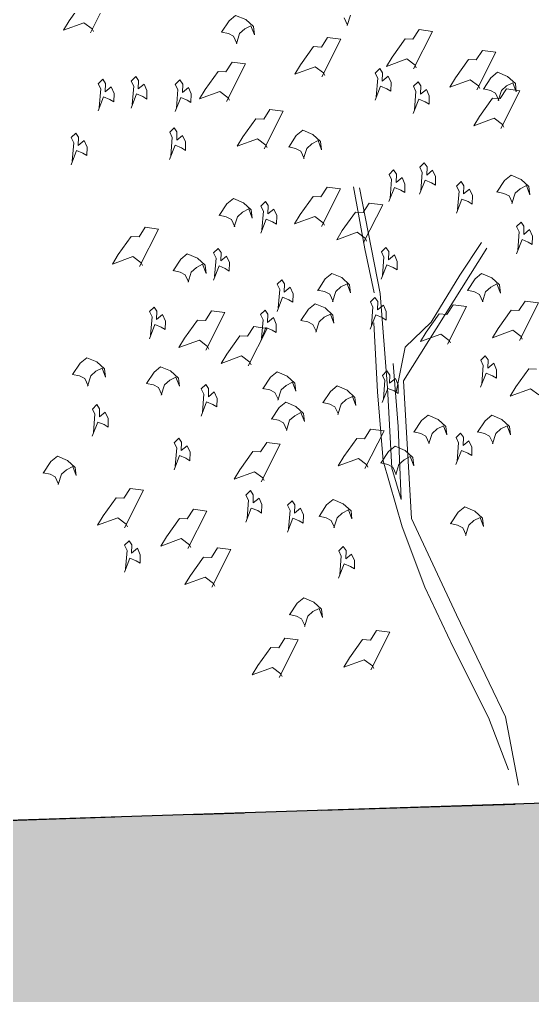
# Model space of a CAD drawing. Header units: millimetres. Extents: x 318905 to 439572, y -5133 to 105868.
# Drawn here: x 437450 to 438150, y -670 to 663 of the extents above; entities that cross this region are included whole.
import ezdxf

# ---------------------------------------------------------------- set-up
doc = ezdxf.new("R2010")
doc.units = ezdxf.units.MM
doc.header["$MEASUREMENT"] = 0
doc.linetypes.add('Axe', pattern=[546.805537, 264.583325, -105.833328, 70.555556, -105.833328])
doc.layers.add('2D -  Dessin général_Stylo_No__21', color=7, linetype='Continuous', lineweight=25)
doc.layers.add('2D - Dessins placés (Géomètre)_Stylo_No__141', color=1, linetype='Continuous', lineweight=25)
doc.layers.add('2D - Dessin général_Stylo_No__102', color=7, linetype='Continuous', lineweight=0, true_color=0xcccccc)
doc.layers.add('INTI_Agencement_Stylo_No__82', color=7, linetype='Continuous', lineweight=13, true_color=0xaaaaaa)

# ---------------------------------------------------------------- blocks, each defined once
blk = doc.blocks.new('haie[5]', base_point=(438117.3, -361.7))
at = {"layer": 'INTI_Agencement_Stylo_No__82', "linetype": 'Continuous'}
for p, q in [((437546.4, 644.7), (437572.5, 696.1)), ((437535.2, 685.8), (437517.3, 661)), ((437744.8, 668.4), (437735.8, 661.1)), ((437758.5, 662.6), (437744.8, 668.4)), ((437896.9, 654.5), (437901.4, 668.5)), ((437517.3, 661), (437509.7, 648.3)), ((437509.7, 648.3), (437537.5, 658.4)), ((437537.5, 658.4), (437548.8, 649.9)), ((437735.8, 661.1), (437725.4, 645.3)), ((437757.2, 649.9), (437765.7, 654.3)), ((437769.1, 653), (437758.5, 662.6)), ((437765.7, 654.3), (437770.3, 641.8)), ((437770.3, 641.8), (437769.1, 653)), ((437893.1, 664.9), (437897.7, 654.9)), ((437548.8, 649.9), (437550.5, 646.4)), ((437725.4, 645.3), (437725.4, 645.7)), ((437725.4, 645.7), (437734.9, 643.6)), ((437734.9, 643.6), (437741.9, 640)), ((437741.9, 640), (437746.5, 630.1)), ((437745.8, 629.7), (437750.2, 643.7)), ((437750.2, 643.7), (437757.2, 649.9)), ((437995.2, 648.9), (437986.8, 635.8)), ((437987.5, 595.2), (438013.5, 646.6)), ((438013.5, 646.6), (437995.2, 648.9)), ((437870.2, 638.3), (437861.8, 625.2)), ((437862.4, 584.6), (437888.4, 636)), ((437888.4, 636), (437870.2, 638.3)), ((437976.2, 636.4), (437958.3, 611.5)), ((437986.8, 635.8), (437976.2, 636.4)), ((437851.2, 625.7), (437833.3, 600.9)), ((437861.8, 625.2), (437851.2, 625.7)), ((438081.8, 620.6), (438073.4, 607.5)), ((438074.1, 566.9), (438100.1, 618.3)), ((438100.1, 618.3), (438081.8, 620.6)), ((437740, 604.6), (437731.6, 591.4)), ((437732.2, 550.8), (437758.3, 602.2)), ((437758.3, 602.2), (437740, 604.6)), ((437833.3, 600.9), (437825.7, 588.2)), ((437958.3, 611.5), (437950.7, 598.8)), ((437950.7, 598.8), (437978.5, 609)), ((437978.5, 609), (437989.8, 600.4)), ((437989.8, 600.4), (437991.5, 596.9)), ((438062.8, 608.1), (438044.9, 583.2)), ((438073.4, 607.5), (438062.8, 608.1)), ((437721, 592), (437703.1, 567.1)), ((437731.6, 591.4), (437721, 592)), ((437825.7, 588.2), (437853.4, 598.3)), ((437853.4, 598.3), (437864.7, 589.8)), ((437864.7, 589.8), (437866.5, 586.3)), ((437941.6, 595.7), (437935.4, 589.6)), ((437935.4, 589.6), (437938.8, 582.5)), ((437945.4, 590.1), (437941.6, 595.7)), ((437945, 578.8), (437945.4, 590.1)), ((438102.4, 590.7), (438093.4, 583.3)), ((438116.1, 584.8), (438102.4, 590.7)), ((437563.4, 581.1), (437557.2, 574.9)), ((437557.2, 574.9), (437560.6, 567.9)), ((437567.2, 575.4), (437563.4, 581.1)), ((437566.8, 564.2), (437567.2, 575.4)), ((437608.4, 585), (437602.1, 578.8)), ((437602.1, 578.8), (437605.6, 571.8)), ((437612.2, 579.4), (437608.4, 585)), ((437611.8, 568.1), (437612.2, 579.4)), ((437619.9, 574.7), (437611.8, 568.1)), ((437623.7, 565.8), (437619.9, 574.7)), ((437668.7, 580.2), (437662.4, 574.1)), ((437662.4, 574.1), (437665.9, 567)), ((437672.5, 574.6), (437668.7, 580.2)), ((437672.1, 563.3), (437672.5, 574.6)), ((437938.8, 582.5), (437936.8, 557.4)), ((437953.1, 585.4), (437945, 578.8)), ((437957, 576.6), (437953.1, 585.4)), ((437956.8, 564.9), (437957, 576.6)), ((437993.8, 577.8), (437987.6, 571.6)), ((437997.6, 572.1), (437993.8, 577.8)), ((438044.9, 583.2), (438037.3, 570.5)), ((438037.3, 570.5), (438065.1, 580.6)), ((438065.1, 580.6), (438076.4, 572.1)), ((438093.4, 583.3), (438083.1, 567.6)), ((438114.8, 572.1), (438123.3, 576.5)), ((438126.7, 575.2), (438116.1, 584.8)), ((438123.3, 576.5), (438128, 564.1)), ((438128, 564.1), (438126.7, 575.2)), ((437560.6, 567.9), (437558.6, 542.8)), ((437574.9, 570.7), (437566.8, 564.2)), ((437578.8, 561.9), (437574.9, 570.7)), ((437578.6, 550.3), (437578.8, 561.9)), ((437601.9, 541.9), (437609.5, 561.1)), ((437605.6, 571.8), (437603.6, 546.6)), ((437609.5, 561.1), (437618.1, 557.6)), ((437623.6, 554.2), (437623.7, 565.8)), ((437665.9, 567), (437663.8, 541.9)), ((437680.2, 569.9), (437672.1, 563.3)), ((437684, 561.1), (437680.2, 569.9)), ((437683.8, 549.5), (437684, 561.1)), ((437703.1, 567.1), (437695.5, 554.4)), ((437695.5, 554.4), (437723.3, 564.5)), ((437723.3, 564.5), (437734.6, 556)), ((437935.2, 552.6), (437942.7, 571.8)), ((437942.7, 571.8), (437951.4, 568.3)), ((437951.4, 568.3), (437956.8, 564.9)), ((437987.6, 571.6), (437991, 564.6)), ((437991, 564.6), (437989, 539.4)), ((437997.2, 560.9), (437997.6, 572.1)), ((438005.3, 567.4), (437997.2, 560.9)), ((438009.2, 558.6), (438005.3, 567.4)), ((438076.4, 572.1), (438078.1, 568.6)), ((438083.1, 567.6), (438083.1, 568)), ((438083.1, 568), (438092.6, 565.9)), ((438092.6, 565.9), (438099.5, 562.2)), ((438099.5, 562.2), (438104.1, 552.3)), ((438103.4, 551.9), (438107.8, 566)), ((438114.5, 567.9), (438106.1, 554.8)), ((438106.8, 514.1), (438132.8, 565.5)), ((438107.8, 566), (438114.8, 572.1)), ((438132.8, 565.5), (438114.5, 567.9)), ((437557, 537.9), (437564.5, 557.2)), ((437564.5, 557.2), (437573.1, 553.6)), ((437573.1, 553.6), (437578.6, 550.3)), ((437618.1, 557.6), (437623.6, 554.2)), ((437662.3, 537.1), (437669.8, 556.3)), ((437669.8, 556.3), (437678.4, 552.8)), ((437678.4, 552.8), (437683.8, 549.5)), ((437734.6, 556), (437736.3, 552.5)), ((437987.4, 534.6), (437994.9, 553.9)), ((437994.9, 553.9), (438003.6, 550.3)), ((438003.6, 550.3), (438009, 547)), ((438009, 547), (438009.2, 558.6)), ((438095.5, 555.3), (438077.7, 530.4)), ((438106.1, 554.8), (438095.5, 555.3)), ((437791.5, 539.8), (437783.2, 526.7)), ((437783.8, 486.1), (437809.8, 537.5)), ((437809.8, 537.5), (437791.5, 539.8)), ((437772.5, 527.2), (437754.7, 502.4)), ((437783.2, 526.7), (437772.5, 527.2)), ((438077.7, 530.4), (438070, 517.7)), ((438070, 517.7), (438097.8, 527.9)), ((438097.8, 527.9), (438109.1, 519.4)), ((437526.5, 507.7), (437520.3, 501.5)), ((437530.3, 502), (437526.5, 507.7)), ((437660.9, 514.9), (437654.7, 508.8)), ((437654.7, 508.8), (437658.1, 501.7)), ((437664.7, 509.3), (437660.9, 514.9)), ((437664.3, 498), (437664.7, 509.3)), ((437836.5, 511.6), (437827.6, 504.2)), ((437850.2, 505.8), (437836.5, 511.6)), ((438109.1, 519.4), (438110.8, 515.8)), ((437520.3, 501.5), (437523.7, 494.4)), ((437523.7, 494.4), (437521.7, 469.3)), ((437529.9, 490.8), (437530.3, 502)), ((437538, 497.4), (437529.9, 490.8)), ((437541.9, 488.5), (437538, 497.4)), ((437658.1, 501.7), (437656.1, 476.6)), ((437672.4, 504.6), (437664.3, 498)), ((437676.3, 495.7), (437672.4, 504.6)), ((437676.1, 484.1), (437676.3, 495.7)), ((437754.7, 502.4), (437747, 489.7)), ((437747, 489.7), (437774.8, 499.8)), ((437774.8, 499.8), (437786.1, 491.3)), ((437827.6, 504.2), (437817.2, 488.4)), ((437849, 493), (437857.4, 497.4)), ((437860.8, 496.2), (437850.2, 505.8)), ((437857.4, 497.4), (437862.1, 485)), ((437862.1, 485), (437860.8, 496.2)), ((437520.1, 464.5), (437527.6, 483.8)), ((437527.6, 483.8), (437536.2, 480.2)), ((437536.2, 480.2), (437541.7, 476.9)), ((437541.7, 476.9), (437541.9, 488.5)), ((437654.5, 471.8), (437662, 491)), ((437662, 491), (437670.7, 487.5)), ((437670.7, 487.5), (437676.1, 484.1)), ((437786.1, 491.3), (437787.9, 487.8)), ((437817.2, 488.4), (437817.2, 488.8)), ((437817.2, 488.8), (437826.7, 486.8)), ((437826.7, 486.8), (437833.6, 483.1)), ((437833.6, 483.1), (437838.2, 473.2)), ((437837.5, 472.8), (437842, 486.8)), ((437842, 486.8), (437849, 493)), ((438002.3, 467.3), (437996.1, 461.2)), ((438006.1, 461.7), (438002.3, 467.3)), ((437960.5, 457.3), (437954.2, 451.2)), ((437964.3, 451.7), (437960.5, 457.3)), ((437996.1, 461.2), (437999.5, 454.1)), ((437999.5, 454.1), (437997.5, 429)), ((438005.7, 450.4), (438006.1, 461.7)), ((438013.8, 457), (438005.7, 450.4)), ((438017.7, 448.2), (438013.8, 457)), ((437954.2, 451.2), (437957.7, 444.1)), ((437957.7, 444.1), (437955.7, 419)), ((437963.9, 440.4), (437964.3, 451.7)), ((437972, 447), (437963.9, 440.4)), ((437975.9, 438.1), (437972, 447)), ((437995.9, 424.2), (438003.4, 443.5)), ((438003.4, 443.5), (438012.1, 439.9)), ((438012.1, 439.9), (438017.5, 436.6)), ((438017.5, 436.6), (438017.7, 448.2)), ((438052.6, 441.5), (438046.4, 435.4)), ((438056.4, 435.9), (438052.6, 441.5)), ((438112, 442.9), (438101.6, 427.1)), ((438121, 450.2), (438112, 442.9)), ((438134.7, 444.3), (438121, 450.2)), ((438145.3, 434.8), (438134.7, 444.3)), ((437869.7, 433.8), (437861.3, 420.7)), ((437861.9, 380.1), (437888, 431.5)), ((437888, 431.5), (437869.7, 433.8)), ((437921.4, 349.8), (437905.5, 434.3)), ((437913.8, 432.8), (437942.1, 288.9)), ((437954.1, 414.1), (437961.6, 433.4)), ((437961.6, 433.4), (437970.2, 429.9)), ((437970.2, 429.9), (437975.7, 426.5)), ((437975.7, 426.5), (437975.9, 438.1)), ((438046.4, 435.4), (438049.8, 428.3)), ((438049.8, 428.3), (438047.8, 403.2)), ((438056, 424.6), (438056.4, 435.9)), ((438064.2, 431.2), (438056, 424.6)), ((438068, 422.3), (438064.2, 431.2)), ((438101.6, 427.1), (438101.6, 427.5)), ((438101.6, 427.5), (438111.1, 425.4)), ((438126.4, 425.5), (438133.4, 431.6)), ((438133.4, 431.6), (438141.9, 436)), ((438141.9, 436), (438146.6, 423.6)), ((438146.6, 423.6), (438145.3, 434.8)), ((437741.8, 418.3), (437732.8, 410.9)), ((437755.5, 412.4), (437741.8, 418.3)), ((437785.4, 414.2), (437779.1, 408)), ((437789.2, 408.6), (437785.4, 414.2)), ((437850.7, 421.2), (437832.8, 396.4)), ((437861.3, 420.7), (437850.7, 421.2)), ((438046.2, 398.3), (438053.7, 417.6)), ((438053.7, 417.6), (438062.4, 414.1)), ((438062.4, 414.1), (438067.8, 410.7)), ((438067.8, 410.7), (438068, 422.3)), ((438111.1, 425.4), (438118.1, 421.8)), ((438118.1, 421.8), (438122.7, 411.8)), ((438121.9, 411.5), (438126.4, 425.5)), ((437732.8, 410.9), (437722.4, 395.1)), ((437754.2, 399.7), (437762.7, 404.1)), ((437766.1, 402.9), (437755.5, 412.4)), ((437762.7, 404.1), (437767.4, 391.7)), ((437767.4, 391.7), (437766.1, 402.9)), ((437779.1, 408), (437782.6, 401)), ((437782.6, 401), (437780.6, 375.8)), ((437788.8, 397.3), (437789.2, 408.6)), ((437796.9, 403.9), (437788.8, 397.3)), ((437800.8, 395), (437796.9, 403.9)), ((437927.3, 412.2), (437918.9, 399.1)), ((437919.5, 358.5), (437945.6, 409.9)), ((437945.6, 409.9), (437927.3, 412.2)), ((437722.4, 395.1), (437722.4, 395.5)), ((437722.4, 395.5), (437732, 393.5)), ((437732, 393.5), (437738.9, 389.8)), ((437738.9, 389.8), (437743.5, 379.9)), ((437742.8, 379.5), (437747.2, 393.5)), ((437747.2, 393.5), (437754.2, 399.7)), ((437779, 371.1), (437786.5, 390.3)), ((437786.5, 390.3), (437795.1, 386.7)), ((437795.1, 386.7), (437800.6, 383.4)), ((437800.6, 383.4), (437800.8, 395)), ((437832.8, 396.4), (437825.2, 383.7)), ((437825.2, 383.7), (437853, 393.8)), ((437853, 393.8), (437864.3, 385.3)), ((437908.3, 399.7), (437890.4, 374.8)), ((437918.9, 399.1), (437908.3, 399.7)), ((437621.2, 379.1), (437612.9, 365.9)), ((437613.5, 325.4), (437639.5, 376.7)), ((437639.5, 376.7), (437621.2, 379.1)), ((437864.3, 385.3), (437866, 381.8)), ((437890.4, 374.8), (437882.8, 362.1)), ((438134.7, 386.2), (438128.4, 380.1)), ((438128.4, 380.1), (438131.9, 373)), ((438138.5, 380.6), (438134.7, 386.2)), ((438138.1, 369.3), (438138.5, 380.6)), ((438146.2, 375.9), (438138.1, 369.3)), ((438150, 367), (438146.2, 375.9)), ((437602.2, 366.5), (437584.4, 341.7)), ((437612.9, 365.9), (437602.2, 366.5)), ((437882.8, 362.1), (437910.6, 372.3)), ((437910.6, 372.3), (437921.9, 363.7)), ((437921.9, 363.7), (437923.6, 360.2)), ((438128.2, 343), (438135.8, 362.3)), ((438131.9, 373), (438129.9, 347.8)), ((438135.8, 362.3), (438144.4, 358.7)), ((438149.8, 355.4), (438150, 367)), ((437720.9, 350.1), (437714.7, 344)), ((437724.8, 344.5), (437720.9, 350.1)), ((437933.8, 289.7), (437921.4, 349.8)), ((437950, 351.6), (437943.8, 345.4)), ((437953.8, 346), (437950, 351.6)), ((437974.1, 169.4), (438087.6, 350.6)), ((438050.8, 313.6), (438080.6, 358.3)), ((438144.4, 358.7), (438149.8, 355.4)), ((437584.4, 341.7), (437576.7, 328.9)), ((437576.7, 328.9), (437604.5, 339.1)), ((437604.5, 339.1), (437615.8, 330.6)), ((437669.8, 335.4), (437659.4, 319.6)), ((437678.8, 342.7), (437669.8, 335.4)), ((437692.5, 336.9), (437678.8, 342.7)), ((437703.1, 327.3), (437692.5, 336.9)), ((437714.7, 344), (437718.2, 336.9)), ((437718.2, 336.9), (437716.1, 311.8)), ((437724.4, 333.2), (437724.8, 344.5)), ((437732.5, 339.8), (437724.4, 333.2)), ((437736.3, 331), (437732.5, 339.8)), ((437943.8, 345.4), (437947.2, 338.4)), ((437947.2, 338.4), (437945.2, 313.2)), ((437953.4, 334.7), (437953.8, 346)), ((437961.5, 341.3), (437953.4, 334.7)), ((437965.4, 332.4), (437961.5, 341.3)), ((437615.8, 330.6), (437617.6, 327)), ((437659.4, 319.6), (437659.4, 320)), ((437659.4, 320), (437668.9, 317.9)), ((437684.2, 318), (437691.2, 324.2)), ((437691.2, 324.2), (437699.7, 328.6)), ((437699.7, 328.6), (437704.4, 316.1)), ((437704.4, 316.1), (437703.1, 327.3)), ((437714.5, 307), (437722.1, 326.3)), ((437722.1, 326.3), (437730.7, 322.7)), ((437730.7, 322.7), (437736.1, 319.3)), ((437736.1, 319.3), (437736.3, 331)), ((437943.6, 308.4), (437951.1, 327.7)), ((437951.1, 327.7), (437959.7, 324.2)), ((437959.7, 324.2), (437965.2, 320.8)), ((437965.2, 320.8), (437965.4, 332.4)), ((437668.9, 317.9), (437675.9, 314.3)), ((437675.9, 314.3), (437680.5, 304.4)), ((437679.8, 304), (437684.2, 318)), ((437807.8, 307.4), (437801.5, 301.3)), ((437811.6, 301.8), (437807.8, 307.4)), ((437867.1, 308.8), (437856.8, 293)), ((437876.1, 316.1), (437867.1, 308.8)), ((437889.8, 310.3), (437876.1, 316.1)), ((437900.4, 300.7), (437889.8, 310.3)), ((438011.7, 249.5), (438050.8, 313.6)), ((438071.7, 308.5), (438061.3, 292.8)), ((438080.7, 315.8), (438071.7, 308.5)), ((438094.4, 310), (438080.7, 315.8)), ((438105, 300.4), (438094.4, 310)), ((437801.5, 301.3), (437805, 294.2)), ((437805, 294.2), (437803, 269.1)), ((437811.2, 290.5), (437811.6, 301.8)), ((437819.3, 297.1), (437811.2, 290.5)), ((437823.2, 288.3), (437819.3, 297.1)), ((437856.8, 293), (437856.7, 293.4)), ((437856.7, 293.4), (437866.3, 291.3)), ((437881.5, 291.4), (437888.5, 297.6)), ((437888.5, 297.6), (437897, 301.9)), ((437897, 301.9), (437901.7, 289.5)), ((437901.7, 289.5), (437900.4, 300.7)), ((438086.1, 291.1), (438093.1, 297.3)), ((438093.1, 297.3), (438101.6, 301.7)), ((438101.6, 301.7), (438106.3, 289.2)), ((438106.3, 289.2), (438105, 300.4)), ((437801.4, 264.3), (437808.9, 283.6)), ((437808.9, 283.6), (437817.5, 280)), ((437817.5, 280), (437823, 276.7)), ((437823, 276.7), (437823.2, 288.3)), ((437866.3, 291.3), (437873.2, 287.7)), ((437873.2, 287.7), (437877.8, 277.8)), ((437877.1, 277.4), (437881.5, 291.4)), ((437935, 283.2), (437928.7, 277.1)), ((437938.8, 277.6), (437935, 283.2)), ((437942.1, 288.9), (437952.2, 160.1)), ((438061.3, 292.8), (438061.3, 293.1)), ((438061.3, 293.1), (438070.9, 291.1)), ((438070.9, 291.1), (438077.8, 287.4)), ((438077.8, 287.4), (438082.4, 277.5)), ((438081.7, 277.1), (438086.1, 291.1)), ((437633.5, 270.1), (437627.3, 264)), ((437637.3, 264.5), (437633.5, 270.1)), ((437844.3, 267.4), (437833.9, 251.6)), ((437853.3, 274.7), (437844.3, 267.4)), ((437867, 268.9), (437853.3, 274.7)), ((437877.6, 259.3), (437867, 268.9)), ((437928.7, 277.1), (437932.2, 270)), ((437932.2, 270), (437930.2, 244.9)), ((437938.4, 266.4), (437938.8, 277.6)), ((437946.5, 272.9), (437938.4, 266.4)), ((437950.4, 264.1), (437946.5, 272.9)), ((438041.7, 273.3), (438033.3, 260.2)), ((438034, 219.5), (438060, 270.9)), ((438060, 270.9), (438041.7, 273.3)), ((438139.9, 278.4), (438131.6, 265.3)), ((438132.2, 224.7), (438158.2, 276.1)), ((438158.2, 276.1), (438139.9, 278.4)), ((437627.3, 264), (437630.7, 256.9)), ((437630.7, 256.9), (437628.7, 231.8)), ((437636.9, 253.2), (437637.3, 264.5)), ((437645, 259.8), (437636.9, 253.2)), ((437648.9, 250.9), (437645, 259.8)), ((437711.9, 265), (437703.5, 251.8)), ((437704.2, 211.2), (437730.2, 262.6)), ((437730.2, 262.6), (437711.9, 265)), ((437784.9, 266), (437778.7, 259.9)), ((437778.7, 259.9), (437782.2, 252.8)), ((437788.8, 260.4), (437784.9, 266)), ((437788.4, 249.1), (437788.8, 260.4)), ((437796.5, 255.8), (437788.4, 249.1)), ((437800.3, 246.9), (437796.5, 255.8)), ((437858.7, 250), (437865.7, 256.2)), ((437865.7, 256.2), (437874.2, 260.6)), ((437874.2, 260.6), (437878.9, 248.2)), ((437878.9, 248.2), (437877.6, 259.3)), ((437928.6, 240.1), (437936.1, 259.4)), ((437936.1, 259.4), (437944.7, 255.8)), ((437944.7, 255.8), (437950.2, 252.4)), ((437950.2, 252.4), (437950.4, 264.1)), ((438022.7, 260.7), (438004.8, 235.8)), ((438033.3, 260.2), (438022.7, 260.7)), ((438120.9, 265.8), (438103.1, 241)), ((438131.6, 265.3), (438120.9, 265.8)), ((437627.1, 227), (437634.6, 246.2)), ((437634.6, 246.2), (437643.3, 242.7)), ((437643.3, 242.7), (437648.7, 239.3)), ((437648.7, 239.3), (437648.9, 250.9)), ((437692.9, 252.4), (437675.1, 227.5)), ((437703.5, 251.8), (437692.9, 252.4)), ((437769.5, 243.4), (437761.1, 230.3)), ((437761.8, 189.7), (437787.8, 241.1)), ((437787.8, 241.1), (437769.5, 243.4)), ((437778.5, 222.9), (437786, 242.2)), ((437782.2, 252.8), (437780.1, 227.7)), ((437786, 242.2), (437794.7, 238.6)), ((437800.1, 235.3), (437800.3, 246.9)), ((437833.9, 251.6), (437833.9, 252)), ((437833.9, 252), (437843.4, 249.9)), ((437843.4, 249.9), (437850.4, 246.3)), ((437850.4, 246.3), (437855, 236.4)), ((437854.3, 236), (437858.7, 250)), ((437938.5, 154.3), (437933.3, 248.4)), ((437976.3, 215.3), (438011.7, 249.5)), ((438103.1, 241), (438095.4, 228.3)), ((437675.1, 227.5), (437667.4, 214.8)), ((437750.5, 230.8), (437732.6, 206)), ((437761.1, 230.3), (437750.5, 230.8)), ((437794.7, 238.6), (437800.1, 235.3)), ((438004.8, 235.8), (437997.2, 223.1)), ((437997.2, 223.1), (438025, 233.2)), ((438025, 233.2), (438036.3, 224.7)), ((438095.4, 228.3), (438123.2, 238.4)), ((438123.2, 238.4), (438134.5, 229.9)), ((438134.5, 229.9), (438136.2, 226.3)), ((437667.4, 214.8), (437695.2, 225)), ((437695.2, 225), (437706.5, 216.5)), ((437706.5, 216.5), (437708.2, 212.9)), ((437963.8, 153.9), (437976.3, 215.3)), ((438036.3, 224.7), (438038, 221.2)), ((437541.6, 201), (437532.6, 193.7)), ((437555.3, 195.2), (437541.6, 201)), ((437732.6, 206), (437725, 193.3)), ((437725, 193.3), (437752.8, 203.4)), ((437752.8, 203.4), (437764.1, 194.9)), ((438085.7, 203.7), (438079.5, 197.6)), ((438089.5, 198.1), (438085.7, 203.7)), ((437532.6, 193.7), (437522.2, 177.9)), ((437554, 182.5), (437562.5, 186.9)), ((437565.9, 185.7), (437555.3, 195.2)), ((437562.5, 186.9), (437567.2, 174.5)), ((437642.3, 188.7), (437633.3, 181.4)), ((437656, 182.9), (437642.3, 188.7)), ((437764.1, 194.9), (437765.8, 191.3)), ((437966.8, 107), (437960, 192.9)), ((438079.5, 197.6), (438082.9, 190.5)), ((438082.9, 190.5), (438080.9, 165.4)), ((438089.1, 186.8), (438089.5, 198.1)), ((438097.2, 193.4), (438089.1, 186.8)), ((438101.1, 184.6), (438097.2, 193.4)), ((437522.2, 177.9), (437522.2, 178.3)), ((437522.2, 178.3), (437531.8, 176.2)), ((437531.8, 176.2), (437538.7, 172.6)), ((437542.6, 162.3), (437547, 176.3)), ((437547, 176.3), (437554, 182.5)), ((437567.2, 174.5), (437565.9, 185.7)), ((437633.3, 181.4), (437622.9, 165.6)), ((437654.7, 170.2), (437663.2, 174.6)), ((437666.6, 173.3), (437656, 182.9)), ((437663.2, 174.6), (437667.9, 162.1)), ((437667.9, 162.1), (437666.6, 173.3)), ((437792.4, 174.4), (437782.1, 158.7)), ((437801.5, 181.8), (437792.4, 174.4)), ((437815.1, 175.9), (437801.5, 181.8)), ((437825.7, 166.3), (437815.1, 175.9)), ((437951.3, 183), (437945.1, 176.9)), ((437945.1, 176.9), (437948.5, 169.8)), ((437955.2, 177.4), (437951.3, 183)), ((437954.7, 166.1), (437955.2, 177.4)), ((438079.3, 160.6), (438086.8, 179.9)), ((438086.8, 179.9), (438095.5, 176.3)), ((438095.5, 176.3), (438100.9, 173)), ((438100.9, 173), (438101.1, 184.6)), ((438145.1, 186), (438127.3, 161.2)), ((438155.7, 185.5), (438145.1, 186)), ((437538.7, 172.6), (437543.3, 162.7)), ((437622.9, 165.6), (437622.9, 166)), ((437622.9, 166), (437632.4, 163.9)), ((437632.4, 163.9), (437639.4, 160.3)), ((437639.4, 160.3), (437644, 150.3)), ((437643.3, 150), (437647.7, 164)), ((437647.7, 164), (437654.7, 170.2)), ((437704.1, 164.6), (437697.8, 158.4)), ((437707.9, 158.9), (437704.1, 164.6)), ((437806.8, 157), (437813.9, 163.2)), ((437813.9, 163.2), (437822.3, 167.6)), ((437822.3, 167.6), (437827, 155.2)), ((437827, 155.2), (437825.7, 166.3)), ((437883.3, 162.4), (437874.3, 155)), ((437897, 156.5), (437883.3, 162.4)), ((437948.5, 169.8), (437946.5, 144.7)), ((437952.2, 160.1), (437957.9, 50)), ((437962.9, 172.7), (437954.7, 166.1)), ((437966.7, 163.9), (437962.9, 172.7)), ((437966.5, 152.2), (437966.7, 163.9)), ((437985.1, -18.6), (437974.1, 169.4)), ((438127.3, 161.2), (438119.6, 148.5)), ((437697.8, 158.4), (437701.3, 151.4)), ((437701.3, 151.4), (437699.3, 126.2)), ((437707.5, 147.7), (437707.9, 158.9)), ((437715.6, 154.3), (437707.5, 147.7)), ((437719.5, 145.4), (437715.6, 154.3)), ((437782.1, 158.7), (437782.1, 159)), ((437782.1, 159), (437791.6, 157)), ((437791.6, 157), (437798.5, 153.3)), ((437798.5, 153.3), (437803.1, 143.4)), ((437802.4, 143), (437806.8, 157)), ((437874.3, 155), (437864, 139.2)), ((437895.8, 143.8), (437904.2, 148.2)), ((437907.6, 146.9), (437897, 156.5)), ((437904.2, 148.2), (437908.9, 135.7)), ((437908.9, 135.7), (437907.6, 146.9)), ((437946.4, 60.2), (437938.5, 154.3)), ((437944.9, 139.9), (437952.4, 159.1)), ((437952.4, 159.1), (437961.1, 155.6)), ((437961.1, 155.6), (437966.5, 152.2)), ((438119.6, 148.5), (438147.4, 158.6)), ((438147.4, 158.6), (438158.7, 150.1)), ((437555.3, 137.1), (437549.1, 130.9)), ((437559.1, 131.4), (437555.3, 137.1)), ((437697.7, 121.4), (437705.2, 140.7)), ((437705.2, 140.7), (437713.8, 137.1)), ((437713.8, 137.1), (437719.3, 133.8)), ((437719.3, 133.8), (437719.5, 145.4)), ((437813.1, 140.4), (437804.1, 133.1)), ((437826.8, 134.5), (437813.1, 140.4)), ((437837.3, 125), (437826.8, 134.5)), ((437864, 139.2), (437864, 139.7)), ((437864, 139.7), (437873.5, 137.6)), ((437873.5, 137.6), (437880.4, 133.9)), ((437880.4, 133.9), (437885, 124)), ((437884.3, 123.6), (437888.8, 137.6)), ((437888.8, 137.6), (437895.8, 143.8)), ((437549.1, 130.9), (437552.5, 123.9)), ((437552.5, 123.9), (437550.5, 98.7)), ((437558.7, 120.2), (437559.1, 131.4)), ((437566.8, 126.7), (437558.7, 120.2)), ((437570.7, 117.9), (437566.8, 126.7)), ((437804.1, 133.1), (437793.7, 117.3)), ((437818.5, 115.6), (437825.5, 121.8)), ((437825.5, 121.8), (437834, 126.2)), ((437834, 126.2), (437838.6, 113.8)), ((437838.6, 113.8), (437837.3, 125)), ((438007.5, 122.4), (437998.5, 115.1)), ((438021.2, 116.6), (438007.5, 122.4)), ((438094.5, 122.4), (438085.5, 115)), ((438108.2, 116.5), (438094.5, 122.4)), ((437548.9, 93.9), (437556.4, 113.2)), ((437556.4, 113.2), (437565.1, 109.6)), ((437565.1, 109.6), (437570.5, 106.3)), ((437570.5, 106.3), (437570.7, 117.9)), ((437793.7, 117.3), (437793.7, 117.7)), ((437793.7, 117.7), (437803.2, 115.6)), ((437803.2, 115.6), (437810.2, 112)), ((437810.2, 112), (437814.8, 102)), ((437814, 101.6), (437818.5, 115.6)), ((437970.9, 7.6), (437966.8, 107)), ((437998.5, 115.1), (437988.1, 99.3)), ((438019.9, 103.8), (438028.4, 108.2)), ((438031.8, 107), (438021.2, 116.6)), ((438028.4, 108.2), (438033, 95.8)), ((438033, 95.8), (438031.8, 107)), ((438085.5, 115), (438075.1, 99.3)), ((438106.9, 103.8), (438115.4, 108.2)), ((438118.8, 106.9), (438108.2, 116.5)), ((438115.4, 108.2), (438120.1, 95.7)), ((438120.1, 95.7), (438118.8, 106.9)), ((437929.1, 103.4), (437920.8, 90.3)), ((437921.4, 49.7), (437947.4, 101.1)), ((437947.4, 101.1), (437929.1, 103.4)), ((437988.1, 99.3), (437988.1, 99.7)), ((437988.1, 99.7), (437997.6, 97.6)), ((437997.6, 97.6), (438004.6, 93.9)), ((438004.6, 93.9), (438009.2, 84.1)), ((438008.5, 83.7), (438012.9, 97.7)), ((438012.9, 97.7), (438019.9, 103.8)), ((438051.9, 98.1), (438045.7, 91.9)), ((438055.7, 92.4), (438051.9, 98.1)), ((438075.1, 99.3), (438075.1, 99.7)), ((438075.1, 99.7), (438084.6, 97.6)), ((438084.6, 97.6), (438091.6, 93.9)), ((438091.6, 93.9), (438096.2, 84)), ((438095.5, 83.6), (438099.9, 97.6)), ((438099.9, 97.6), (438106.9, 103.8)), ((437667.2, 91.2), (437661, 85)), ((437661, 85), (437664.4, 77.9)), ((437671, 85.5), (437667.2, 91.2)), ((437670.6, 74.2), (437671, 85.5)), ((437678.7, 80.9), (437670.6, 74.2)), ((437682.6, 72), (437678.7, 80.9)), ((437787.3, 85.4), (437778.9, 72.3)), ((437779.5, 31.7), (437805.5, 83.1)), ((437805.5, 83.1), (437787.3, 85.4)), ((437910.1, 90.9), (437892.3, 66)), ((437920.8, 90.3), (437910.1, 90.9)), ((437962.4, 80.1), (437953.4, 72.8)), ((437976.1, 74.3), (437962.4, 80.1)), ((438045.7, 91.9), (438049.1, 84.8)), ((438049.1, 84.8), (438047.1, 59.7)), ((438055.3, 81.2), (438055.7, 92.4)), ((438063.4, 87.7), (438055.3, 81.2)), ((438067.3, 78.9), (438063.4, 87.7)), ((437501.4, 66.7), (437492.4, 59.4)), ((437515.1, 60.8), (437501.4, 66.7)), ((437660.8, 48), (437668.3, 67.3)), ((437664.4, 77.9), (437662.4, 52.8)), ((437668.3, 67.3), (437676.9, 63.7)), ((437682.4, 60.4), (437682.6, 72)), ((437768.3, 72.8), (437750.4, 48)), ((437778.9, 72.3), (437768.3, 72.8)), ((437953.4, 72.8), (437943, 57)), ((437986.6, 64.7), (437976.1, 74.3)), ((438045.5, 55), (438053, 74.2)), ((438053, 74.2), (438061.6, 70.7)), ((438061.6, 70.7), (438067.1, 67.3)), ((438067.1, 67.3), (438067.3, 78.9)), ((437492.4, 59.4), (437482, 43.6)), ((437525.6, 51.3), (437515.1, 60.8)), ((437676.9, 63.7), (437682.4, 60.4)), ((437892.3, 66), (437884.6, 53.3)), ((437884.6, 53.3), (437912.4, 63.4)), ((437912.4, 63.4), (437923.7, 54.9)), ((437923.7, 54.9), (437925.5, 51.4)), ((437943, 57), (437943, 57.4)), ((437943, 57.4), (437952.5, 55.3)), ((437972.1, -29.8), (437946.4, 60.2)), ((437952.5, 55.3), (437959.5, 51.6)), ((437963.3, 41.4), (437967.8, 55.4)), ((437967.8, 55.4), (437974.8, 61.5)), ((437974.8, 61.5), (437983.3, 66)), ((437983.3, 66), (437987.9, 53.5)), ((437987.9, 53.5), (437986.6, 64.7)), ((437482, 43.6), (437482, 44)), ((437482, 44), (437491.5, 41.9)), ((437491.5, 41.9), (437498.5, 38.3)), ((437502.4, 28), (437506.8, 42)), ((437506.8, 42), (437513.8, 48.1)), ((437513.8, 48.1), (437522.3, 52.5)), ((437522.3, 52.5), (437526.9, 40.1)), ((437526.9, 40.1), (437525.6, 51.3)), ((437750.4, 48), (437742.8, 35.2)), ((437742.8, 35.2), (437770.5, 45.4)), ((437770.5, 45.4), (437781.9, 36.9)), ((437957.9, 50), (437970.9, 7.6)), ((437959.5, 51.6), (437964.1, 41.7)), ((437498.5, 38.3), (437503.1, 28.4)), ((437781.9, 36.9), (437783.6, 33.3)), ((437600.6, 22.3), (437592.3, 9.2)), ((437592.9, -31.4), (437618.9, 20)), ((437618.9, 20), (437600.6, 22.3)), ((437765.1, 19.6), (437758.9, 13.5)), ((437758.9, 13.5), (437762.3, 6.4)), ((437768.9, 14), (437765.1, 19.6)), ((437768.6, 2.7), (437768.9, 14)), ((437581.6, 9.8), (437563.8, -15.1)), ((437592.3, 9.2), (437581.6, 9.8)), ((437762.3, 6.4), (437760.3, -18.7)), ((437776.7, 9.3), (437768.6, 2.7)), ((437780.5, 0.5), (437776.7, 9.3)), ((437780.3, -11.2), (437780.5, 0.5)), ((437821.9, 5.8), (437815.7, -0.4)), ((437825.8, 0.2), (437821.9, 5.8)), ((437825.3, -11.1), (437825.8, 0.2)), ((437878, 7.3), (437869, 0)), ((437891.7, 1.5), (437878, 7.3)), ((437902.3, -8.1), (437891.7, 1.5)), ((437687.2, -6), (437678.8, -19.1)), ((437679.5, -59.7), (437705.5, -8.3)), ((437705.5, -8.3), (437687.2, -6)), ((437758.7, -23.5), (437766.2, -4.3)), ((437766.2, -4.3), (437774.9, -7.8)), ((437774.9, -7.8), (437780.3, -11.2)), ((437815.7, -0.4), (437819.1, -7.4)), ((437819.1, -7.4), (437817.1, -32.6)), ((437833.5, -4.5), (437825.3, -11.1)), ((437837.3, -13.4), (437833.5, -4.5)), ((437869, 0), (437858.6, -15.8)), ((437883.4, -17.4), (437890.4, -11.2)), ((437890.4, -11.2), (437898.9, -6.9)), ((437898.9, -6.9), (437903.6, -19.2)), ((437903.6, -19.2), (437902.3, -8.1)), ((438048.7, -10.1), (438038.3, -25.9)), ((438057.7, -2.8), (438048.7, -10.1)), ((438071.4, -8.6), (438057.7, -2.8)), ((438081.9, -18.2), (438071.4, -8.6)), ((437563.8, -15.1), (437556.1, -27.8)), ((437556.1, -27.8), (437583.9, -17.7)), ((437583.9, -17.7), (437595.2, -26.2)), ((437595.2, -26.2), (437597, -29.7)), ((437668.2, -18.5), (437650.4, -43.4)), ((437678.8, -19.1), (437668.2, -18.5)), ((437815.5, -37.3), (437823, -18.1)), ((437823, -18.1), (437831.7, -21.6)), ((437831.7, -21.6), (437837.1, -25)), ((437837.1, -25), (437837.3, -13.4)), ((437858.6, -15.8), (437858.6, -15.4)), ((437858.6, -15.4), (437868.2, -17.5)), ((437868.2, -17.5), (437875.1, -21.1)), ((437875.1, -21.1), (437879.7, -31)), ((437879, -31.4), (437883.4, -17.4)), ((438046.4, -150), (437985.1, -18.6)), ((438038.3, -25.9), (438038.3, -25.5)), ((438038.3, -25.5), (438047.8, -27.6)), ((438063.1, -27.5), (438070.1, -21.4)), ((438070.1, -21.4), (438078.6, -17)), ((438078.6, -17), (438083.3, -29.4)), ((438083.3, -29.4), (438081.9, -18.2)), ((438003.2, -112.1), (437972.1, -29.8)), ((438047.8, -27.6), (438054.8, -31.2)), ((438054.8, -31.2), (438059.4, -41.2)), ((438058.7, -41.6), (438063.1, -27.5)), ((437599.2, -48.8), (437593, -55)), ((437603.1, -54.5), (437599.2, -48.8)), ((437650.4, -43.4), (437642.7, -56.1)), ((437642.7, -56.1), (437670.5, -46)), ((437670.5, -46), (437681.8, -54.5)), ((437593, -55), (437596.5, -62)), ((437596.5, -62), (437594.4, -87.2)), ((437602.7, -65.7), (437603.1, -54.5)), ((437610.8, -59.2), (437602.7, -65.7)), ((437614.6, -68), (437610.8, -59.2)), ((437681.8, -54.5), (437683.5, -58)), ((437719.9, -58.7), (437711.6, -71.9)), ((437712.2, -112.4), (437738.2, -61)), ((437738.2, -61), (437719.9, -58.7)), ((437891.7, -56.7), (437885.5, -62.8)), ((437885.5, -62.8), (437888.9, -69.9)), ((437895.5, -62.3), (437891.7, -56.7)), ((437895.1, -73.5), (437895.5, -62.3)), ((437592.8, -92), (437600.4, -72.7)), ((437600.4, -72.7), (437609, -76.3)), ((437609, -76.3), (437614.4, -79.6)), ((437614.4, -79.6), (437614.6, -68)), ((437700.9, -71.3), (437683.1, -96.2)), ((437711.6, -71.9), (437700.9, -71.3)), ((437888.9, -69.9), (437886.9, -95)), ((437903.2, -67), (437895.1, -73.5)), ((437907.1, -75.8), (437903.2, -67)), ((437906.9, -87.4), (437907.1, -75.8)), ((437885.3, -99.8), (437892.8, -80.5)), ((437892.8, -80.5), (437901.4, -84.1)), ((437901.4, -84.1), (437906.9, -87.4)), ((437683.1, -96.2), (437675.4, -108.8)), ((437675.4, -108.8), (437703.2, -98.7)), ((437703.2, -98.7), (437714.5, -107.2)), ((437714.5, -107.2), (437716.3, -110.8)), ((438041.8, -194.1), (438003.2, -112.1)), ((437837.8, -127), (437828.8, -134.3)), ((437851.5, -132.8), (437837.8, -127)), ((437862, -142.5), (437851.5, -132.8)), ((437828.8, -134.3), (437818.4, -150.1)), ((437843.2, -151.8), (437850.2, -145.6)), ((437850.2, -145.6), (437858.7, -141.2)), ((437858.7, -141.2), (437863.3, -153.6)), ((437863.3, -153.6), (437862, -142.5)), ((437818.4, -150.1), (437818.4, -149.7)), ((437818.4, -149.7), (437827.9, -151.8)), ((437827.9, -151.8), (437834.9, -155.4)), ((437834.9, -155.4), (437839.5, -165.4)), ((437838.7, -165.8), (437843.2, -151.8)), ((438113.3, -289.2), (438046.4, -150)), ((437937, -171.4), (437928.7, -184.5)), ((437955.3, -173.7), (437937, -171.4)), ((437812, -182), (437803.6, -195.1)), ((437804.2, -235.7), (437830.3, -184.3)), ((437830.3, -184.3), (437812, -182)), ((437918, -183.9), (437900.2, -208.8)), ((437928.7, -184.5), (437918, -183.9)), ((437929.3, -225.1), (437955.3, -173.7)), ((437793, -194.6), (437775.1, -219.4)), ((437803.6, -195.1), (437793, -194.6)), ((438090, -290.1), (438041.8, -194.1)), ((437900.2, -208.8), (437892.5, -221.5)), ((437892.5, -221.5), (437920.3, -211.4)), ((437920.3, -211.4), (437931.6, -219.9)), ((437775.1, -219.4), (437767.5, -232.1)), ((437767.5, -232.1), (437795.3, -222)), ((437795.3, -222), (437806.6, -230.5)), ((437931.6, -219.9), (437933.4, -223.4)), ((437806.6, -230.5), (437808.3, -234.1)), ((438117.3, -361.7), (438090, -290.1)), ((438131.2, -382.5), (438113.3, -289.2))]:
    blk.add_line(p, q, dxfattribs=at)

msp = doc.modelspace()

# ---------------------------------------------------------------- hatches: boundary and pattern name
at = {"layer": '2D - Dessin général_Stylo_No__102', "linetype": 'Continuous'}
h = msp.add_hatch(dxfattribs=at)
h.set_pattern_fill('Terre', color=256, style=0, pattern_type=2)
h.set_pattern_definition([(45, (0, 0), (-137.88582, 137.88582), []), (45, (-45.96, 45.96), (-275.77163, 275.77163), []), (45, (-91.92, 91.92), (-275.77163, 275.77163), []), (135, (-137.886, 137.886), (45.961939, 45.961939), [194.99999, -194.99999])])
h.paths.add_polyline_path([(439247.074, -372.021), (439254.774, -3081.888), (419248.52, -3081.888), (419248.52, -601.739), (423221.3, -595.814), (427291.003, -597.872), (430684.014, -594.376), (432275.123, -598.151)])

# ---------------------------------------------------------------- linework, layer by layer
at = {"layer": '2D -  Dessin général_Stylo_No__21', "linetype": 'Continuous', "flags": 128}
msp.add_lwpolyline([(439247.077, -372.021), (435728.561, -486.141), (432228.458, -599.664), (430684.014, -594.376), (422948.78, -600.41), (419248.52, -601.739)], dxfattribs=at)
at = {"layer": '2D - Dessins placés (Géomètre)_Stylo_No__141', "linetype": 'Axe', "flags": 128}
msp.add_lwpolyline([(419273.58, -594.376), (420376.624, -594.376), (432207.096, -600.357), (439247.077, -372.021)], dxfattribs=at)

# ---------------------------------------------------------------- block references
at = {"layer": 'INTI_Agencement_Stylo_No__82', "linetype": 'Continuous'}
msp.add_blockref('haie[5]', (438117.268, -361.728), dxfattribs=at)

doc.saveas('drawing.dxf')
